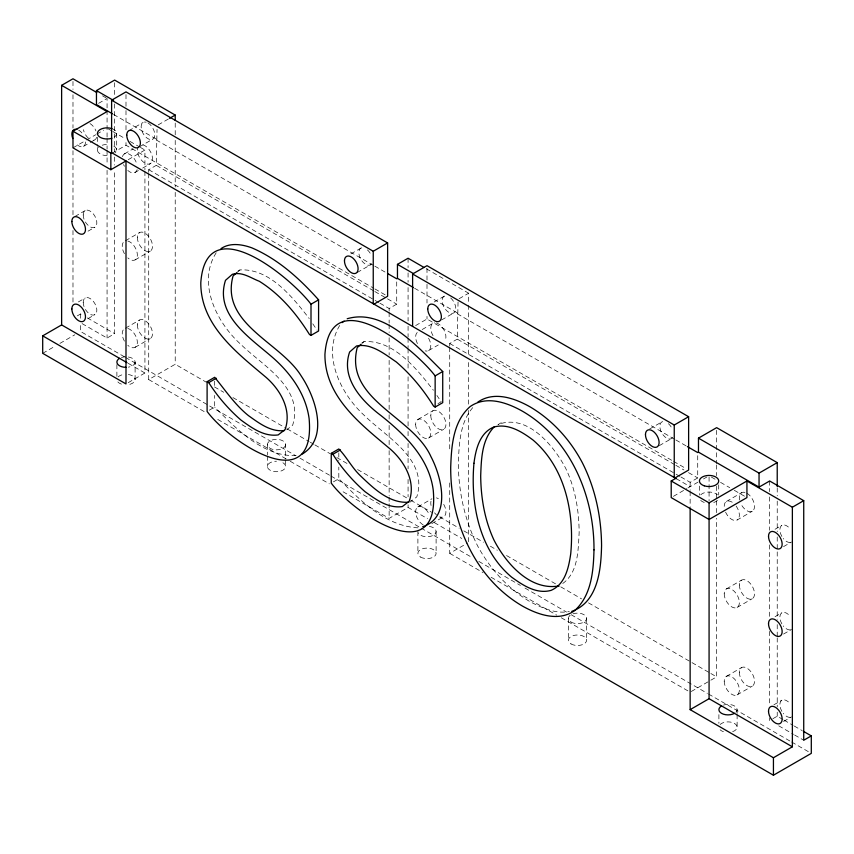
<?xml version="1.0" encoding="UTF-8"?>
<svg xmlns="http://www.w3.org/2000/svg" width="854" height="854" viewBox="0 0 854 854"><rect width="100%" height="100%" fill="white"/><g stroke="black" fill="none" stroke-linecap="round" stroke-linejoin="round"><path stroke-width="0.64" stroke-dasharray="4.27 3.2" d="M216.201 252.763C196.879 282.941 216.67 322.609 240.572 344.13C262.594 365.864 304.344 387.716 292.655 425.196L286.709 429.797M339.678 325.459C321.51 355.691 341.077 394.441 364.711 415.802C386.734 437.536 428.484 459.388 416.795 496.868L409.867 502.237M472.742 407.625C459.836 422.559 459.238 443.995 458.278 462.783C458.513 491.594 464.672 520.385 477.749 546.144C490.025 568.775 507.746 588.491 529.971 601.675C542.034 607.909 555.399 614.122 569.319 611.549M237.956 271.668L239.921 269.949C269.597 268.081 292.762 297.373 309.244 318.563M362.096 343.34L364.06 341.621C393.737 339.753 416.901 369.045 433.384 390.235M562.775 583.474C578.404 572.297 578.126 549.923 579.151 532.576C579.001 510.596 575.308 488.445 565.775 468.504C553.894 445.649 526.918 413.08 498.01 424.577M498.16 424.577L501.255 422.709M98.584 103.345L107.07 98.456L107.07 109.098M72.985 147.849L85.485 140.643M86.617 139.981L95.712 134.74M96.844 134.078L103.654 130.15M83.489 146.365L89.168 143.088M90.3 142.426L94.847 139.81M128.751 130.758L143.141 122.453M158.182 124.897L168.398 118.994M112.365 153.101L125.997 145.233L373.796 288.289M124.428 153.88L133.085 148.884M139.49 146.813L152.781 139.149M373.7 290.862L156.282 165.345L157.04 129.37M128.228 159.687L144.924 150.037L144.924 169.946M135.135 172.433L138.38 170.554M142.714 168.057L150.283 163.69M148.713 172.369L148.713 169.711L156.282 165.345M74.981 216.457L85.208 210.554M88.037 231.178L94.847 227.249M125.506 240.7L139.576 232.576M135.135 259.872L150.283 251.129M78.397 301.921L85.208 297.993M77.319 315.863L80.564 313.984L82.838 315.297M88.037 318.617L94.847 314.688M42.7 353.332L55.318 346.051M59.908 343.404L74.821 334.789M82.08 323.602L107.07 338.035L114.639 333.658L114.639 170.362M125.506 328.139L139.576 320.015M237.754 271.198L239.921 269.949M135.135 347.311L150.283 338.568M350.887 253.894L360.847 248.151M128.228 382.656L144.924 373.006L144.924 171.27M148.713 173.693L148.713 379.571L175.219 364.263L206.39 382.261M357.207 272.511L370.487 264.836M209.273 410.198L214.674 407.07L214.674 395.423M379.934 303.202L389.136 308.518L396.715 304.152L396.715 281.329M361.893 342.87L364.06 341.621M434.184 301.985L444.144 296.242M459.11 298.729L468.643 293.221L468.643 303.875M415.642 325.566L427 319.012L672.493 460.744M422.186 329.537L432.999 323.292M441.603 319.962L453.784 312.927M674.703 464.651L457.285 339.123L458.043 301.878M428.569 350.588L438.305 344.963M449.716 346.148L449.716 343.5L457.285 339.123M437.953 403.664L441.198 401.796L436.928 395.487M417.862 419.474L432.999 410.731M333.412 481.869L338.814 478.742L338.814 467.095M428.569 438.027L443.717 429.284M343.127 491.808L389.136 518.378L408.073 507.447L427.502 518.666M417.862 506.913L431.921 498.789M431.814 523.587L443.717 516.723M649.67 428.954L661.85 421.929M449.716 482.958L449.716 553.349L467.533 543.059M659.309 445.649L671.49 438.625M680.937 476.991L690.139 482.307L697.718 477.93L697.718 453.837M673.432 496.323L686.797 488.605M687.918 487.965L697.931 482.179M703.504 478.955L706.845 477.034M726.434 501.447L741.582 492.705M725.59 512.154A10.707 6.181 60 0 0 737.141 519.99L752.289 511.247M775.058 529.256L781.869 525.327M783.556 546.613L791.509 542.023M726.434 588.886L741.582 580.144M737.141 607.429L752.289 598.686M775.058 616.695L781.869 612.766M783.556 634.052L791.509 629.462M691.292 691.494L709.727 680.851M710.88 680.179L716.645 676.859L716.645 518.271M726.434 676.325L741.582 667.582M737.141 694.868L752.289 686.125M773.916 704.796L781.869 700.205M772.902 718.705L777.225 716.207L782.904 719.484M783.556 721.491L791.509 716.901M296.189 455.609C262.893 456.826 236.622 428.911 214.674 407.07M417.98 527.847C385.57 526.117 360.324 500.636 338.814 478.742M426.359 268.796L468.643 293.221M102.523 95.829L105.928 97.794M113.614 114.468L157.04 139.544M414.617 288.257L458.043 313.333M156.282 139.981L373.7 265.509M374.853 266.17L386.36 272.81M457.285 313.77L674.703 439.287M675.856 439.959L686.21 445.937M108.212 128.837L111.65 130.833M112.803 131.495L125.421 138.775M130.011 141.422L139.191 146.728M140.334 147.39L144.924 150.037M711.371 477.066L715.962 479.724M720.541 482.371L729.722 487.666M734.312 490.313L744.635 496.281M374.949 288.962L387.62 296.274M673.646 461.416L686.317 468.729M374.853 291.534L386.36 298.174M387.502 298.836L396.715 304.152M675.856 465.313L683.905 469.956M688.516 472.614L697.718 477.93M148.713 169.711L378.781 302.54M449.716 343.5L679.784 476.329M676.293 478.678L690.139 486.673M214.471 386.926L223.705 392.253M232.939 397.59L286.047 428.249M287.2 428.911L309.127 441.582M310.29 442.244L313.749 444.24M314.902 444.913L329.911 453.581M336.839 457.573L349.532 464.907M357.612 469.572L409.568 499.569M410.721 500.23L431.505 512.229M439.586 516.894L459.206 528.22M463.829 530.889L483.449 542.226M490.377 546.218L497.306 550.222M506.539 555.548L559.648 586.207M560.8 586.879L581.574 598.878M588.502 602.871L709.717 672.856M710.87 673.518L716.645 676.859M87.375 317.923L114.639 333.658M784.036 720.135L793.131 725.388M794.263 726.039L802.216 730.629M434.355 522.627L461.79 538.458M778.741 725.825L793.505 734.344M794.636 735.006L803.731 740.247M124.428 356.801L80.564 331.48L80.564 323.986M125.581 357.474L295.281 455.438M299.903 458.107L329.911 475.432M331.064 476.105L419.954 527.42M421.107 528.092L471.91 557.416M478.827 561.42L520.385 585.406M525.007 588.075L566.565 612.072M571.187 614.731L707.4 693.384M708.553 694.046L790.516 741.368M791.679 742.03L810.147 752.694M128.143 363.313L144.924 373.006M148.713 379.571L206.23 412.77M217.738 419.421L289.058 460.594M290.211 461.256L329.324 483.834M449.716 553.349L483.076 572.607M491.125 577.261L556.701 615.115M561.302 617.773L690.139 692.156M312.788 323.815L317.058 330.124M777.225 487.858L777.225 495.822M777.225 501.127L777.225 531.668M777.225 536.974L777.225 619.289M777.225 624.594L777.225 636.55M777.225 637.874L777.225 706.909M777.225 712.215L777.225 716.207M769.657 480.994L769.657 491.637M769.657 496.964L769.657 530.238M769.657 544.884L769.657 618.082M769.657 631.394L769.657 705.938M769.657 717.915L769.657 720.573M737.109 709.642L737.109 713.389M737.109 714.638L737.109 727.128M718.897 714.638L718.897 723.381M718.716 484.826L718.716 495.053M716.645 430.32L716.645 463.637M716.645 464.971L716.645 475.625M716.645 486.289L716.645 499.611M716.645 500.946L716.645 512.944M709.076 477.076L709.076 500.967M699.437 486.107L699.437 495.053M690.139 482.307L690.139 490.271M690.139 491.605L690.139 506.582M586.602 618.381L586.602 640.244M568.401 618.381L568.401 640.244M468.643 305.209L468.643 357.185M468.643 362.512L468.643 405.159M468.643 410.486L468.643 542.418M449.716 347.482L449.716 451.083M436.106 531.487L436.106 553.349M427 268.337L427 283.005M427 284.339L427 303.01M427 316.343L427 319.012M417.894 531.487L417.894 553.349M408.073 258.239L408.073 267.569M408.073 272.906L408.073 282.226M408.073 287.563L408.073 320.88M408.073 326.207L408.073 336.871M408.073 338.205L408.073 347.525M408.073 348.859L408.073 370.188M408.073 376.849L408.073 426.157M408.073 431.483L408.073 438.145M408.073 443.482L408.073 468.803M408.073 479.457L408.073 496.782M408.073 504.778L408.073 507.447M389.136 308.518L389.136 311.176M389.136 312.5L389.136 323.132M389.136 324.456L389.136 332.43M389.136 337.736L389.136 355.008M389.136 360.324L389.136 409.461M389.136 414.777L389.136 420.093M389.136 425.399L389.136 445.329M389.136 450.634L389.136 495.79M389.136 497.124L389.136 502.44M389.136 503.764L389.136 518.378M338.814 452.855L338.814 460.616M285.599 444.603A9.106 5.252 0 0 1 271.946 449.151A9.106 5.252 0 0 1 271.946 440.045A9.106 5.252 0 0 1 285.599 444.603L285.599 458.747M285.599 460.028L285.599 466.455M267.398 444.603L267.398 454.883M267.398 456.175L267.398 466.455M214.674 381.183L214.674 387.652M175.219 123.061L175.219 135.049M175.219 140.387L175.219 187.026M175.219 192.353L175.219 364.263M128.356 357.004A9.106 5.252 0 0 1 135.103 362.075L135.103 379.571A9.106 5.252 0 0 1 128.356 384.642M125.997 94.559L125.997 109.227M125.997 110.561L125.997 130.566M125.997 142.565L125.997 145.233M116.891 364.573L116.891 377.073M116.699 133.427L116.699 150.037M114.639 82.742L114.639 96.022M114.639 103.985L114.639 151.777M114.639 157.093L114.639 165.057M107.07 110.433L107.07 137.046M107.07 138.38L107.07 149.034M107.07 150.357L107.07 165.003M107.07 170.33L107.07 338.035M97.431 137.259L97.431 146.205M97.431 147.486L97.431 150.037M80.564 313.984L80.564 318.98M72.985 81.44L72.985 89.424M72.985 94.751L72.985 128.025M72.985 150.656L72.985 215.87M72.985 230.516L72.985 303.714M672.568 437.622A9.64 5.562 60 0 1 661.85 433.063A9.64 5.562 60 0 1 663.259 421.492M668.426 423.691A9.64 5.562 60 0 1 672.568 429.754M450.72 298.003A9.64 5.562 60 0 1 454.541 312.318A9.64 5.562 60 0 1 443.375 305.871A9.64 5.562 60 0 1 447.197 295.964M371.565 263.833A9.64 5.562 60 0 1 360.26 258.164A9.64 5.562 60 0 1 363.9 247.873M367.423 249.912A9.64 5.562 60 0 1 371.565 255.965M147.955 122.933A9.64 5.562 60 0 1 154.136 137.697A9.64 5.562 60 0 1 142.735 132.85A9.64 5.562 60 0 1 146.194 122.186M111.885 128.602A9.64 5.562 0 0 1 113.881 137.355M113.881 146.109A9.64 5.562 0 0 1 115.407 152.823M107.07 155.599A9.64 5.562 0 0 1 98.722 147.262M102.245 145.223A9.64 5.562 0 0 1 109.558 144.668M717.424 500.391A9.64 5.562 0 0 1 711.563 502.985M704.251 502.419A9.64 5.562 0 0 1 700.728 500.391M700.728 494.818A9.64 5.562 0 0 1 717.424 494.818M135.103 362.075A9.106 5.252 0 0 1 128.356 367.156M121.449 357.527A9.106 5.252 0 0 1 125.997 356.823M88.261 138.038A9.64 5.562 60 0 1 83.446 129.691M90.022 123.584A9.64 5.562 60 0 1 95.926 130.929M96.609 137.291A9.64 5.562 60 0 1 93.438 140.237M85.485 141.956A9.64 5.562 60 0 1 75.259 142.864M78.664 130.15A9.64 5.562 60 0 1 82.08 133.171M142.97 144.838A10.707 6.181 60 0 1 152.471 158.001A10.707 6.181 60 0 1 144.273 162.74A10.707 6.181 60 0 1 137.611 147.923M127.822 328.459A10.707 6.181 60 0 1 137.355 342.401A10.707 6.181 60 0 1 127.822 345.347M124.428 341.12A10.707 6.181 60 0 1 125.997 328.278M127.822 241.02A10.707 6.181 60 0 1 137.355 254.962A10.707 6.181 60 0 1 127.822 257.908M124.428 253.681A10.707 6.181 60 0 1 125.997 240.839M137.099 169.636A10.707 6.181 60 0 1 127.822 170.469M124.428 166.242A10.707 6.181 60 0 1 123.574 164.587M122.464 156.666A10.707 6.181 60 0 1 129.787 154.414A10.707 6.181 60 0 1 137.099 165.11M443.717 504.351A10.707 6.181 60 0 1 440.322 517.022M436.394 514.759A10.707 6.181 60 0 1 434.569 512.827M431.046 505.483A10.707 6.181 60 0 1 431.804 499.291M436.394 497.871A10.707 6.181 60 0 1 438.358 498.704M432.999 335.654A10.707 6.181 60 0 1 434.569 322.812M436.394 322.993A10.707 6.181 60 0 1 444.368 330.712A10.707 6.181 60 0 1 444.913 340.725M423.21 524.932A10.707 6.181 60 0 1 416.496 508.269A10.707 6.181 60 0 1 429.413 514.759M428.569 338.216A10.707 6.181 60 0 1 425.175 350.887M417.414 343.586A10.707 6.181 60 0 1 417.862 332.035M746.93 493.228A10.707 6.181 60 0 1 753.655 509.891A10.707 6.181 60 0 1 740.728 503.412M739.617 500.017A10.707 6.181 60 0 1 744.976 492.395M736.127 506.059A10.707 6.181 60 0 1 737.141 519.99M724.213 506.347A10.707 6.181 60 0 1 733.746 503.401M790.099 717.339A9.64 5.562 60 0 1 783.278 713.4M781.869 711.329A9.64 5.562 60 0 1 781.282 700.643A9.64 5.562 60 0 1 790.099 703.707M790.099 629.9A9.64 5.562 60 0 1 783.278 625.961M781.869 623.89A9.64 5.562 60 0 1 781.282 613.204A9.64 5.562 60 0 1 790.099 616.268M790.099 542.461A9.64 5.562 60 0 1 783.278 538.522M781.869 536.451A9.64 5.562 60 0 1 781.282 525.765A9.64 5.562 60 0 1 790.099 528.829M128.356 374.49A9.106 5.252 0 0 1 135.103 379.571M121.449 384.119A9.106 5.252 0 0 1 117.201 380.927M118.108 376.934A9.106 5.252 0 0 1 123.638 374.49M282.93 462.74A9.106 5.252 0 0 1 281.051 471.013A9.106 5.252 0 0 1 267.708 467.821A9.106 5.252 0 0 1 276.493 461.203M720.125 724.502A9.106 5.252 0 0 1 734.44 723.413A9.106 5.252 0 0 1 732.551 731.686M723.455 731.686A9.106 5.252 0 0 1 720.125 729.764M723.455 705.094A9.106 5.252 0 0 1 734.44 705.927A9.106 5.252 0 0 1 735.892 712.268M429.359 526.416A9.106 5.252 0 0 1 433.437 535.202A9.106 5.252 0 0 1 418.204 532.853M83.212 214.962A9.64 5.562 60 0 0 93.438 227.676A9.64 5.562 60 0 0 93.438 214.055A9.64 5.562 60 0 0 83.212 214.962M83.212 302.401A9.64 5.562 60 0 0 93.438 315.115A9.64 5.562 60 0 0 93.438 301.494A9.64 5.562 60 0 0 83.212 302.401M137.355 324.915A10.707 6.181 60 0 0 148.713 339.049A10.707 6.181 60 0 0 148.713 323.901A10.707 6.181 60 0 0 137.355 324.915M137.355 237.476A10.707 6.181 60 0 0 148.713 251.61A10.707 6.181 60 0 0 148.713 236.462A10.707 6.181 60 0 0 137.355 237.476M430.79 415.631A10.707 6.181 60 0 0 442.148 429.765A10.707 6.181 60 0 0 442.148 414.617A10.707 6.181 60 0 0 430.79 415.631M415.642 424.374A10.707 6.181 60 0 0 427 438.508A10.707 6.181 60 0 0 427 423.36A10.707 6.181 60 0 0 415.642 424.374M739.361 672.482A10.707 6.181 60 0 0 750.719 686.616A10.707 6.181 60 0 0 750.719 671.468A10.707 6.181 60 0 0 739.361 672.482M739.361 585.043A10.707 6.181 60 0 0 750.719 599.177A10.707 6.181 60 0 0 750.719 584.029A10.707 6.181 60 0 0 739.361 585.043M724.213 593.786A10.707 6.181 60 0 0 735.572 607.92A10.707 6.181 60 0 0 735.572 592.772A10.707 6.181 60 0 0 724.213 593.786M420.563 557.064A9.106 5.252 0 0 0 435.796 554.705A9.106 5.252 0 0 0 424.641 548.268A9.106 5.252 0 0 0 420.563 557.064M571.07 643.959A9.106 5.252 0 0 0 586.292 641.6A9.106 5.252 0 0 0 575.148 635.162A9.106 5.252 0 0 0 571.07 643.959M571.07 622.096A9.106 5.252 0 0 0 586.292 619.737A9.106 5.252 0 0 0 575.148 613.3A9.106 5.252 0 0 0 571.07 622.096M724.213 681.225A10.707 6.181 60 0 0 735.572 695.359A10.707 6.181 60 0 0 735.572 680.211A10.707 6.181 60 0 0 724.213 681.225"/><path stroke-width="1.28" d="M494.018 427.075C481.741 439.949 481.325 458.993 480.695 475.731C480.887 497.765 484.634 519.958 493.964 540.048C505.878 563.192 529.843 590.797 558.633 586.004M236.985 272.522L233.067 275.959C219.948 323.986 280.859 342.411 301.334 376.166C315.404 397.142 329.441 437.995 302.038 454.179M361.125 344.194L357.207 347.631C344.066 399.789 413.026 416.378 430.971 456.698C441.614 476.799 451.691 517.407 422.666 526.715M220.994 248.631C230.004 242.365 242.088 244.308 251.813 247.831C278.18 259.157 299.679 278.682 318.585 299.839L318.585 331L311.005 335.376L309.479 334.49C296.466 313.738 280.283 294.395 259.328 281.286C250.734 277.998 242.013 271.358 232.341 274.315L225.488 280.336C214.365 315.094 250.286 337.96 272.49 357.356C290.712 373.209 305.796 394.164 309.116 418.599C316.247 499.803 229.929 442.393 207.106 411.447L207.106 381.674L214.674 377.297C225.339 390.214 235.031 404.903 248.482 415.642C259.061 423.146 270.793 432.263 284.531 430.555M342.038 322.631L344.098 321.083M127.065 362.694L61.627 324.915L61.627 85.336L72.985 78.781L96.844 92.552M112.461 113.806L96.459 104.572L96.459 90.577L114.639 80.084L175.219 115.066L175.219 120.393M803.347 731.28L811.3 735.881L811.3 753.367L773.436 775.218L42.7 353.332L42.7 335.846L125.997 383.937L125.997 160.968L110.849 169.711L72.985 147.849L72.985 131.238L110.849 153.101L111.607 152.663L111.607 100.196L125.997 91.89L387.62 242.942L387.62 296.274L373.988 304.152M72.985 131.238L107.07 111.564L61.627 85.336M169.54 118.343L175.219 115.066M42.7 335.846L61.627 324.915M111.607 100.196L373.241 251.247L387.62 242.942M311.005 335.376L311.005 304.216L318.585 299.839M413.475 287.595L397.462 278.351L397.462 264.366L408.073 258.239L424.075 267.483M207.106 381.674L208.739 382.613L216.308 378.237M397.462 278.351L396.715 278.788L387.502 273.483M412.61 326.441L412.61 273.985L427 265.679L688.623 416.72L688.623 470.063L675.002 477.93M408.671 502.227C389.082 503.572 373.401 488.178 360.249 475.603C351.976 467.704 346.585 456.943 338.814 448.969L331.245 453.335L331.245 483.118C354.068 514.065 440.386 571.475 433.256 490.271C429.21 458.384 404.956 434.697 381.076 415.652C361.765 401.134 340.543 378.194 349.628 352.008L356.481 345.987C371.33 342.945 384.695 354.143 396.224 361.915C411.009 374.543 423.392 389.67 433.618 406.162L435.145 407.048L435.145 375.888L442.724 371.511C419.239 348.688 384.61 307.675 347.194 318.755M331.245 453.335L332.879 454.285L340.447 449.909M435.145 407.048L442.724 402.672L442.724 371.511M412.61 273.985L674.244 425.025L688.623 416.72M811.3 735.881L803.731 740.247L803.731 500.668L769.657 480.994L759.046 487.111L698.476 452.14L698.476 438.145L716.645 427.651L777.225 462.633L777.225 486.524M698.476 452.14L697.718 452.577L687.363 446.599M671.212 480.994L709.076 502.846L746.93 480.994L746.93 497.604L709.076 519.467L671.212 497.604L671.212 480.994L675.749 478.368M698.476 438.145L759.046 473.127L777.225 462.633M746.93 480.994L792.373 507.223L803.731 500.668M690.139 507.906L690.139 709.642L709.076 698.711L792.373 746.802L792.373 507.223M690.139 709.642L773.436 757.733L792.373 746.802M571.764 611.368C598.11 602.134 601.067 569.383 601.568 545.514C601.312 516.819 595.259 488.125 582.204 462.473C570.109 439.671 552.292 419.954 529.971 406.814C514.439 398.071 493.922 390.876 477.749 402.17M96.459 90.577L113.614 100.484M397.462 264.366L413.475 273.6M111.607 152.663L676.293 478.678M435.145 375.888C415.225 349.446 330.284 278.959 324.936 354.346C324.616 396.822 360.954 424.353 390.321 449.129C404.721 461.736 416.154 481.859 409.226 501.234L402.287 506.603C388.122 508.568 375.909 499.558 365.053 491.69C352.595 480.823 341.771 468.216 332.879 454.285M311.005 304.216C291.086 277.774 206.145 207.287 200.797 282.674C200.476 325.15 236.814 352.681 266.181 377.457C280.582 390.064 292.015 410.187 285.087 429.562L278.148 434.932C263.982 436.896 251.77 427.886 240.913 420.019C228.445 409.151 217.631 396.544 208.739 382.613M773.436 757.733L773.436 775.218M759.046 473.127L759.046 487.111M709.076 502.846L709.076 698.711M674.244 425.025L674.244 477.493M373.241 251.247L373.241 303.714M110.849 153.101L110.849 169.711M111.885 138.241A9.64 5.562 0 0 1 97.431 133.427A9.64 5.562 0 0 1 111.885 128.602M734.44 713.357A9.106 5.252 0 0 1 721.566 713.357A9.106 5.252 0 0 1 721.566 705.927M72.771 138.54A9.64 5.562 60 0 1 76.903 129.392M125.997 367.337A9.106 5.252 0 0 1 117.585 364.092A9.106 5.252 0 0 1 119.56 358.36M473.949 463.252C470.405 503.796 478.987 549.656 511.535 577.08C522.776 585.236 536.525 594.427 551.054 590.381C565.263 584.264 568.743 567.494 570.728 553.723C574.571 513.094 565.295 467.565 532.981 440.002C521.89 431.729 508.098 423.018 493.687 427.075C479.564 433.042 475.742 449.524 473.949 463.252M593.989 549.891C593.434 571.23 591.459 595.548 574.518 610.749C558.367 621.904 537.892 614.752 522.402 606.041C474.386 578.009 450.336 521.218 450.709 467.159C451.446 445.969 453.079 421.492 470.18 406.547C486.353 395.253 506.86 402.437 522.402 411.19C570.472 439.052 594.299 495.95 593.989 549.891M645.464 434.643A9.64 5.562 60 0 0 655.691 447.368A9.64 5.562 60 0 0 655.691 433.736A9.64 5.562 60 0 0 645.464 434.643M427.758 308.956A9.64 5.562 60 0 0 437.985 321.67A9.64 5.562 60 0 0 437.985 308.048A9.64 5.562 60 0 0 427.758 308.956M344.461 260.865A9.64 5.562 60 0 0 354.688 273.579A9.64 5.562 60 0 0 354.688 259.958A9.64 5.562 60 0 0 344.461 260.865M126.755 135.178A9.64 5.562 60 0 0 136.982 147.891A9.64 5.562 60 0 0 136.982 134.259A9.64 5.562 60 0 0 126.755 135.178M704.251 485.809A9.64 5.562 0 0 0 718.716 480.994A9.64 5.562 0 0 0 704.251 476.169A9.64 5.562 0 0 0 704.251 485.809M71.853 221.517A9.64 5.562 60 0 0 82.08 234.242A9.64 5.562 60 0 0 82.08 220.61A9.64 5.562 60 0 0 71.853 221.517M71.853 308.956A9.64 5.562 60 0 0 82.08 321.68A9.64 5.562 60 0 0 82.08 308.048A9.64 5.562 60 0 0 71.853 308.956M768.515 711.179A9.64 5.562 60 0 0 778.741 723.893A9.64 5.562 60 0 0 778.741 710.261A9.64 5.562 60 0 0 768.515 711.179M768.515 623.74A9.64 5.562 60 0 0 778.741 636.454A9.64 5.562 60 0 0 778.741 622.822A9.64 5.562 60 0 0 768.515 623.74M768.515 536.301A9.64 5.562 60 0 0 778.741 549.015A9.64 5.562 60 0 0 778.741 535.383A9.64 5.562 60 0 0 768.515 536.301"/></g></svg>
